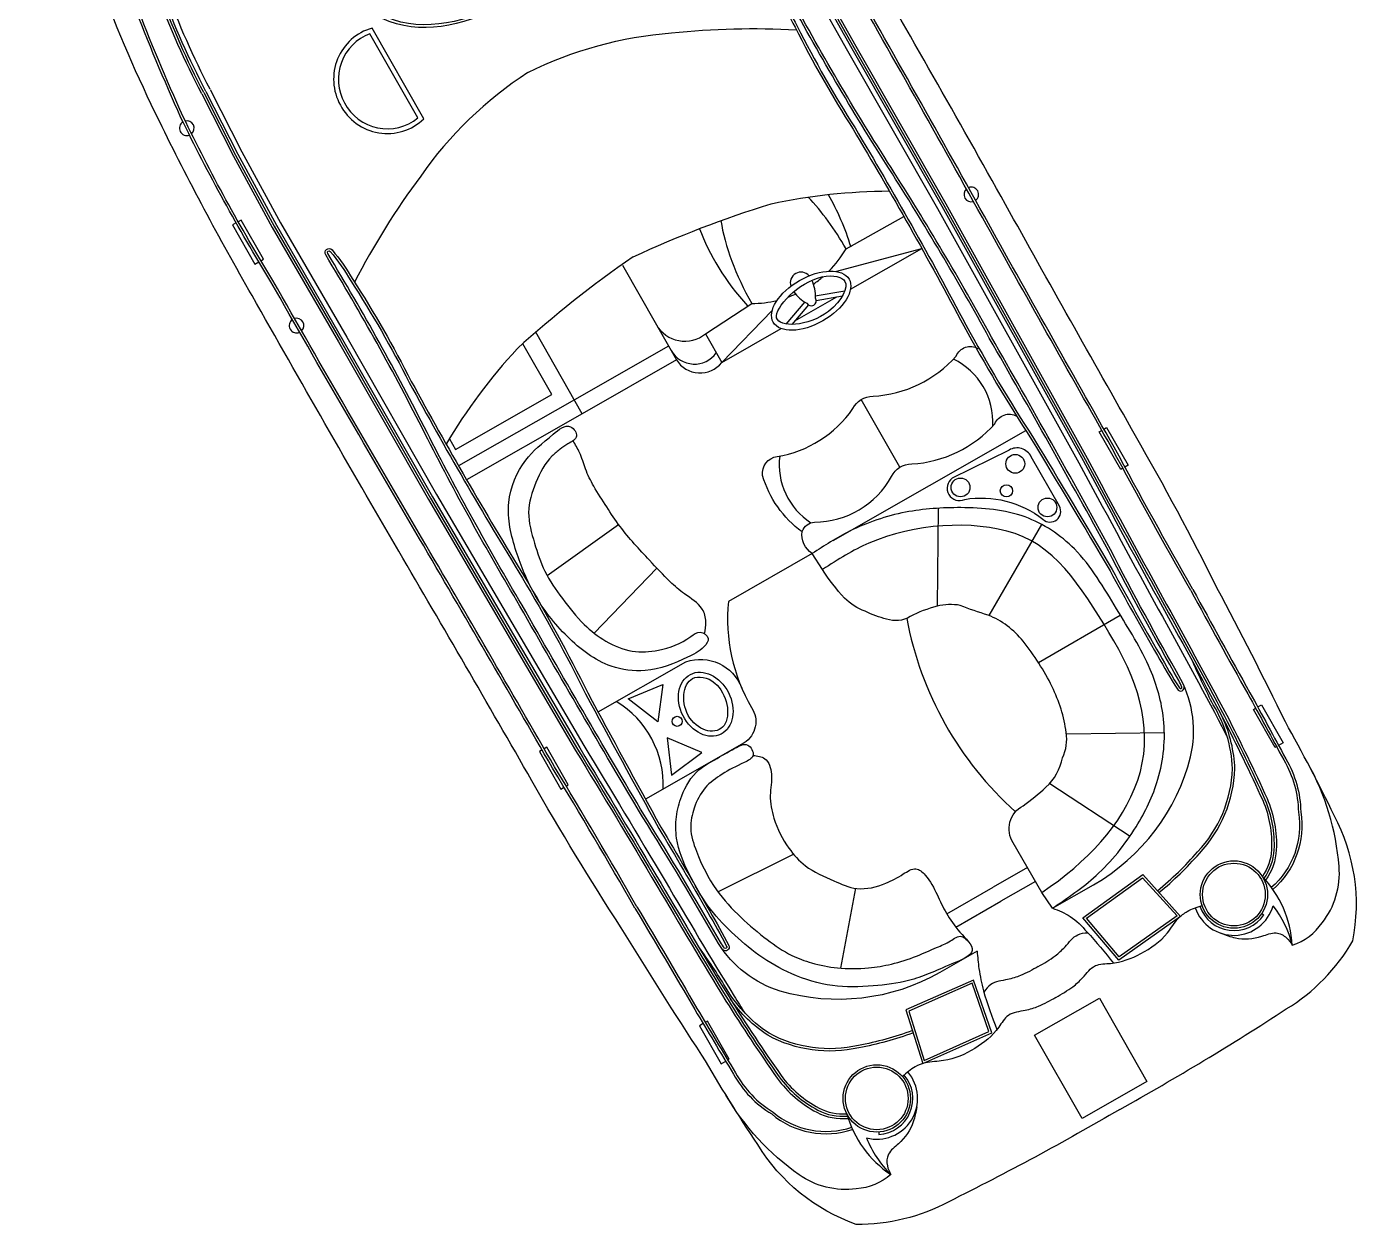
# Model space of a CAD drawing. Header units: metres. Extents: x 287290 to 291869, y 1996410 to 1999955.
# Drawn here: x 288300.6 to 288343.6, y 1997072.85 to 1997111.58 of the extents above; entities that cross this region are included whole.
import ezdxf

# ---------------------------------------------------------------- set-up
doc = ezdxf.new("R2010")
doc.units = ezdxf.units.M
doc.header["$MEASUREMENT"] = 0

msp = doc.modelspace()

# ---------------------------------------------------------------- linework, layer by layer
at = {"color": 32, "true_color": 0xcd6928}
for p, q in [((288326.754, 1997103.669), (288329.542, 1997104.412)), ((288327.236, 1997103.096), (288329.542, 1997104.412)), ((288326.097, 1997102.879), (288327.053, 1997103.045)), ((288325.763, 1997102.689), (288325.149, 1997101.967)), ((288325.879, 1997102.589), (288325.338, 1997101.953)), ((288325.436, 1997102.068), (288326.797, 1997102.845)), ((288326.123, 1997102.728), (288326.977, 1997102.876)), ((288323.075, 1997100.72), (288324.706, 1997102.4)), ((288322.545, 1997101.648), (288323.075, 1997100.72)), ((288323.075, 1997100.72), (288324.997, 1997101.817)), ((288318.308, 1997099.515), (288314.566, 1997097.378)), ((288328.832, 1997097.333), (288327.582, 1997099.524)), ((288318.563, 1997099.067), (288314.823, 1997096.932)), ((288326.673, 1997094.971), (288332.903, 1997098.528)), ((288330.047, 1997092.842), (288330.084, 1997096.01)), ((288317.425, 1997093.838), (288319.737, 1997095.489)), ((288331.717, 1997092.545), (288333.421, 1997095.486)), ((288318.946, 1997091.976), (288320.975, 1997094.075)), ((288333.315, 1997091.022), (288335.963, 1997092.558)), ((288334.221, 1997088.715), (288337.386, 1997088.755)), ((288333.68, 1997087.114), (288336.279, 1997085.412)), ((288322.95, 1997083.609), (288325.395, 1997084.825)), ((288332.965, 1997084.392), (288331.846, 1997083.753)), ((288326.925, 1997081.138), (288327.405, 1997083.721)), ((288330.348, 1997082.898), (288331.846, 1997083.753)), ((288333.224, 1997083.943), (288332.104, 1997083.303)), ((288330.639, 1997082.467), (288332.104, 1997083.303)), ((288340.538, 1997082.911), (288340.602, 1997082.868)), ((288328.154, 1997075.84), (288328.159, 1997075.763))]:
    msp.add_line(p, q, dxfattribs=at)
for points in [[(288335.946, 1997076.573, -0.01736), (288330.415, 1997073.588, -0.12634), (288327.422, 1997072.855, -0.172899), (288324.238, 1997075.434, -0.013884), (288322.436, 1997078.329, -0.008973), (288319.827, 1997082.441, -0.01509), (288316.935, 1997087.199, 0.002245), (288312.628, 1997094.625, -0.003342), (288307.887, 1997102.891, -0.016984), (288304.89, 1997108.523, -0.024546), (288302.979, 1997112.943, -0.067942), (288301.201, 1997118.858, -0.033948), (288300.719, 1997123.101, -0.022001), (288300.601, 1997127.065, -0.042872), (288301.106, 1997130.925, -0.059514), (288301.836, 1997133.054, -0.046364), (288302.391, 1997134.021, -0.104882), (288302.873, 1997134.498, -0.104882)], [(288335.946, 1997076.573, 0.01736), (288341.329, 1997079.819, 0.12634), (288343.481, 1997082.024, 0.172899), (288342.878, 1997086.077, 0.013884), (288341.301, 1997089.101, 0.008973), (288339.086, 1997093.437, 0.01509), (288336.458, 1997098.347, -0.002245), (288332.252, 1997105.83, 0.003342), (288327.544, 1997114.114, 0.016984), (288324.217, 1997119.558, 0.024546), (288321.381, 1997123.451, 0.067942), (288317.191, 1997127.988, 0.033948), (288313.782, 1997130.56, 0.022001), (288310.428, 1997132.676, 0.042872), (288306.848, 1997134.204, 0.059514), (288304.643, 1997134.657, 0.046364), (288303.529, 1997134.67, 0.104882), (288302.873, 1997134.498, 0.104882)], [(288338.309, 1997093.386, -0.006425), (288335.766, 1997097.981, -0.002217), (288331.568, 1997105.449, 0.003368), (288326.855, 1997113.816, 0.024633), (288323.763, 1997119.015, 0.015037), (288321.365, 1997122.219, 0.025439), (288319.946, 1997123.941, 0.013843), (288316.778, 1997127.337, 0.040266), (288313.338, 1997130.001, 0.016729), (288309.803, 1997132.014, 0.029739), (288305.92, 1997133.467, -0.01525), (288304.022, 1997133.91, 0.132389), (288303.666, 1997133.926, 0.028442), (288303.527, 1997133.895, 0.028442)], [(288320.266, 1997083.084, 0.006425), (288317.602, 1997087.61, 0.002217), (288313.303, 1997095.021, -0.003368), (288308.494, 1997103.332, -0.024633), (288305.588, 1997108.638, -0.015037), (288304.048, 1997112.331, -0.025439), (288303.287, 1997114.429, -0.013843), (288301.972, 1997118.883, -0.040266), (288301.426, 1997123.2, -0.016729), (288301.489, 1997127.267, -0.029739), (288302.211, 1997131.35, 0.01525), (288302.795, 1997133.21, -0.132389), (288302.962, 1997133.523, -0.028442), (288303.06, 1997133.628, -0.028442)], [(288320.332, 1997083.122, 0.006424), (288317.668, 1997087.649, 0.002217), (288313.37, 1997095.06, -0.003368), (288308.56, 1997103.371, -0.024633), (288305.658, 1997108.67, -0.015038), (288304.119, 1997112.36, -0.025461), (288303.36, 1997114.452, -0.013839), (288302.046, 1997118.901, -0.040238), (288301.503, 1997123.202, -0.016715), (288301.566, 1997127.26, -0.029693), (288302.285, 1997131.328, 0.015234), (288302.869, 1997133.191, -0.134036), (288303.02, 1997133.473, -0.024879), (288303.099, 1997133.559, -0.024879)], [(288338.242, 1997093.348, -0.006424), (288335.699, 1997097.944, -0.002217), (288331.501, 1997105.412, 0.003368), (288326.788, 1997113.779, 0.024633), (288323.7, 1997118.972, 0.015038), (288321.304, 1997122.172, 0.025461), (288319.889, 1997123.889, 0.013839), (288316.725, 1997127.282, 0.040238), (288313.297, 1997129.936, 0.016715), (288309.77, 1997131.945, 0.029693), (288305.901, 1997133.393, -0.015234), (288304, 1997133.836, 0.134036), (288303.681, 1997133.85, 0.024879), (288303.566, 1997133.826, 0.024879)], [(288306.258, 1997109.413, -0.031596), (288304.828, 1997112.646, -0.004928), (288304.06, 1997114.87, -0.02844), (288303.043, 1997118.84, -0.042875), (288302.587, 1997122.938, -0.035347), (288302.57, 1997127.054, -0.024093), (288303.014, 1997130.852, -0.079837), (288303.511, 1997132.839)], [(288306.326, 1997109.448, -0.031592), (288304.9, 1997112.672, -0.004926), (288304.133, 1997114.894, -0.028436), (288303.118, 1997118.855, -0.042895), (288302.664, 1997122.942, -0.035363), (288302.647, 1997127.049, -0.024111), (288303.09, 1997130.843, -0.077658), (288303.559, 1997132.755, -0.077658)], [(288306.394, 1997109.484, -0.031588), (288304.972, 1997112.698, -0.004924), (288304.205, 1997114.918, -0.028433), (288303.194, 1997118.87, -0.042917), (288302.74, 1997122.946, -0.035379), (288302.723, 1997127.044, -0.02413), (288303.166, 1997130.833, -0.075408), (288303.607, 1997132.67, -0.075408)], [(288306.53, 1997109.555, -0.031581), (288305.117, 1997112.75, -0.00492), (288304.351, 1997114.965, -0.028426), (288303.344, 1997118.9, -0.042959), (288302.894, 1997122.954, -0.035411), (288302.876, 1997127.034, -0.028829), (288303.246, 1997130.214, -0.092336), (288303.964, 1997132.044, -0.080328)], [(288322.496, 1997118.668), (288323.71, 1997116.758), (288325.053, 1997114.515), (288327.146, 1997110.795), (288330.055, 1997105.701), (288334.624, 1997097.481, 0.002601), (288337.06, 1997092.988, -0.00441), (288339.131, 1997089.177, -0.002867), (288339.429, 1997088.593, -0.002867)], [(288322.626, 1997118.75), (288323.841, 1997116.839), (288325.186, 1997114.592), (288327.28, 1997110.87), (288330.188, 1997105.776), (288334.758, 1997097.555, 0.002601), (288337.194, 1997093.063, -0.00441), (288339.266, 1997089.248, -0.012997), (288340.567, 1997086.566, -0.113276), (288340.852, 1997084.969, -0.142458), (288340.555, 1997084.105, -0.142458)], [(288322.69, 1997118.791), (288323.906, 1997116.879), (288325.252, 1997114.63), (288327.347, 1997110.908), (288330.255, 1997105.814), (288334.826, 1997097.591, 0.002601), (288337.262, 1997093.1, -0.004411), (288339.334, 1997089.284, -0.013003), (288340.637, 1997086.597, -0.113337), (288340.929, 1997084.965, -0.144821), (288340.608, 1997084.048, -0.138987)], [(288322.755, 1997118.833), (288323.972, 1997116.919), (288325.319, 1997114.669), (288327.413, 1997110.946), (288330.322, 1997105.852), (288334.893, 1997097.628, 0.002601), (288337.329, 1997093.137, -0.004411), (288339.402, 1997089.319, -0.013009), (288340.707, 1997086.628, -0.113396), (288341.006, 1997084.962, -0.146005), (288340.661, 1997083.988, -1.595219)], [(288333.774, 1997083.08), (288335.099, 1997083.836, 0.202722), (288338.236, 1997087.974, 0.178768), (288337.922, 1997090.477, -0.010028), (288335.643, 1997094.673, 0.005356), (288331.794, 1997101.546, 0.016605), (288328.548, 1997107.031, -0.018921), (288325.201, 1997112.732, 0.925873), (288324.96, 1997112.638, 0.041202), (288325.445, 1997111.562, 0.024461), (288327.319, 1997108.267, -0.012888), (288330.903, 1997101.904, 0.019359), (288333.093, 1997098.234, -0.002375), (288335.631, 1997093.99, 0.006386), (288337.169, 1997091.245, 0.013656), (288337.808, 1997090.157, 0.862706), (288338.029, 1997090.252, -0.648089)], [(288337.955, 1997090.228, 0.016488), (288337.854, 1997090.44, -0.010023), (288335.576, 1997094.637, 0.005356), (288331.727, 1997101.509, 0.016607), (288328.484, 1997106.989, -0.018921), (288325.134, 1997112.695, -0.01143), (288325.132, 1997112.699, 0.913283), (288325.033, 1997112.662, 0.041174), (288325.513, 1997111.598, 0.024478), (288327.384, 1997108.308, -0.012889), (288330.97, 1997101.941, 0.019362), (288333.158, 1997098.275, -0.002377), (288335.698, 1997094.028, 0.006391), (288337.236, 1997091.282, 0.013664), (288337.873, 1997090.198, -0.000701), (288337.873, 1997090.197, 0.819976), (288337.955, 1997090.228, 0.819976)], [(288313.443, 1997108.602), (288311.768, 1997111.535, 0.483063), (288310.742, 1997109.046, 0.50024), (288313.443, 1997108.602, 0.418424)], [(288316.804, 1997110.099, -0.096403), (288321.449, 1997111.379, -0.040538), (288325.488, 1997111.477, -1.92312)], [(288316.804, 1997110.099, 0.096403), (288313.34, 1997106.749, 0.040538), (288311.202, 1997103.32, 1.92312)], [(288306.258, 1997109.413), (288307.287, 1997107.393), (288308.54, 1997105.089), (288310.682, 1997101.393), (288313.59, 1997096.298), (288318.349, 1997088.182, -0.002601), (288320.979, 1997083.801, 0.004411), (288323.212, 1997080.075, 0.013009), (288324.867, 1997077.584, 0.113396), (288326.15, 1997076.48, 0.146005), (288327.163, 1997076.281, 1.595219)], [(288306.326, 1997109.448), (288307.355, 1997107.428), (288308.607, 1997105.126), (288310.748, 1997101.431), (288313.657, 1997096.337), (288318.415, 1997088.221, -0.002601), (288321.045, 1997083.84, 0.004411), (288323.278, 1997080.116, 0.013003), (288324.929, 1997077.628, 0.113337), (288326.186, 1997076.548, 0.144821), (288327.139, 1997076.358, 0.138987)], [(288306.394, 1997109.483), (288307.423, 1997107.464), (288308.674, 1997105.164), (288310.815, 1997101.469), (288313.723, 1997096.375), (288318.481, 1997088.261, -0.002601), (288321.111, 1997083.879, 0.00441), (288323.343, 1997080.156, 0.012997), (288324.991, 1997077.673, 0.113276), (288326.222, 1997076.616, 0.142458), (288327.117, 1997076.433, 0.142458)], [(288306.531, 1997109.552), (288307.559, 1997107.536), (288308.808, 1997105.239), (288310.948, 1997101.546), (288313.856, 1997096.452), (288318.613, 1997088.339, -0.002601), (288321.243, 1997083.958, 0.00441), (288323.473, 1997080.237, 0.002867), (288323.825, 1997079.683, 0.002867)], [(288320.208, 1997104.137, -0.033687), (288324.674, 1997105.856, -0.051879), (288328.492, 1997106.268, -1.92312)], [(288331.331, 1997081.685), (288330.122, 1997080.994, -0.202722), (288324.964, 1997080.396, -0.178768), (288322.968, 1997081.939, 0.010028), (288320.513, 1997086.034, -0.005356), (288316.55, 1997092.843, -0.016605), (288313.477, 1997098.425, 0.018921), (288310.268, 1997104.206, -0.925873), (288310.472, 1997104.366, -0.041202), (288311.151, 1997103.401, -0.024461), (288313.036, 1997100.112, 0.012888), (288316.695, 1997093.792, -0.019359), (288318.742, 1997090.04, 0.002375), (288321.107, 1997085.698, -0.006386), (288322.69, 1997082.977, -0.013656), (288323.302, 1997081.874, -0.862706), (288323.107, 1997081.733, 0.648089)], [(288323.165, 1997081.783, -0.016488), (288323.034, 1997081.978, 0.010023), (288320.578, 1997086.074, -0.005356), (288316.617, 1997092.881, -0.016607), (288313.545, 1997098.46, 0.018921), (288310.334, 1997104.245, 0.01143), (288310.332, 1997104.248, -0.913283), (288310.414, 1997104.315, -0.041174), (288311.086, 1997103.361, -0.024478), (288312.969, 1997100.077, 0.012889), (288316.629, 1997093.752, -0.019362), (288318.674, 1997090.005, 0.002377), (288321.04, 1997085.659, -0.006391), (288322.623, 1997082.939, -0.013664), (288323.233, 1997081.839, 0.000701), (288323.234, 1997081.839, -0.819976), (288323.165, 1997081.783, -0.819976)], [(288320.208, 1997104.137, 0.033687), (288316.457, 1997101.164, 0.051879), (288314.162, 1997098.086, 1.92312)], [(288319.861, 1997103.871), (288320.961, 1997101.945, 0.462925), (288322.545, 1997101.648), (288324.045, 1997102.63)], [(288320.961, 1997101.945), (288321.438, 1997101.109, 0.545737), (288322.897, 1997101.032, 0.282905)], [(288325.675, 1997095.244, -0.164009), (288324.392, 1997097.068, -0.407559), (288324.867, 1997097.684, 0.20466), (288327.313, 1997099.23, -0.28657), (288327.966, 1997099.631, 0.198759), (288330.658, 1997100.932, -0.45148), (288331.362, 1997101.176, -1.463971)], [(288321.438, 1997101.109), (288321.61, 1997100.807, 0.516839), (288323.075, 1997100.72, 0.282905)], [(288325.998, 1997094.545, -0.291269), (288325.677, 1997095.26, -0.299867), (288326.078, 1997095.563, 0.273478), (288328.564, 1997097.039, -0.28657), (288329.217, 1997097.441, 0.198759), (288331.908, 1997098.741, -0.45148), (288332.613, 1997098.986, -1.463971)], [(288325.998, 1997094.545), (288323.292, 1997093, 0.158322), (288324.041, 1997089.563, -0.417676), (288323.801, 1997088.424), (288320.61, 1997086.602)], [(288333.774, 1997083.08), (288333.43, 1997083.588), (288332.503, 1997085.191, -0.448043), (288332.819, 1997086.387, 0.025561), (288333.559, 1997086.99, 0.15676), (288334.097, 1997087.945, 0.144288), (288334.216, 1997088.756, 0.079427), (288333.756, 1997090.241, 0.054179), (288332.819, 1997091.711, 0.127294), (288331.691, 1997092.555, -0.025195), (288330.786, 1997092.867, 0.112656), (288330.039, 1997092.84, 0.061652), (288329.167, 1997092.505, -0.222278), (288328.404, 1997092.425, -0.049109), (288327.712, 1997092.677, -0.09997), (288327.047, 1997093.103, -0.045992), (288326.332, 1997094.03), (288325.998, 1997094.545)], [(288338.241, 1997093.35, 0.002941), (288340.086, 1997090.007, -0.002014), (288341.247, 1997087.87, -0.130992), (288341.72, 1997086.184, -0.261832), (288340.845, 1997083.742, -0.261832)], [(288338.309, 1997093.386, 0.002942), (288340.153, 1997090.045, -0.002013), (288341.314, 1997087.908, -0.130442), (288341.796, 1997086.191, -0.261246), (288340.895, 1997083.685, -0.209197)], [(288319.075, 1997089.423), (288321.912, 1997091.044, -0.406088), (288323.72, 1997090.202)], [(288337.162, 1997083.643, 0.043334), (288338.462, 1997084.902, 0.18333), (288339.591, 1997087.591, 0.123985), (288338.97, 1997089.65, -0.015377), (288338.314, 1997091.021)], [(288337.213, 1997083.586, 0.043195), (288338.518, 1997084.85, 0.183415), (288339.668, 1997087.591, 0.094511), (288339.279, 1997089.224)], [(288341.524, 1997081.882, 0.164393), (288342.49, 1997082.605, 0.188684), (288343.037, 1997084.431, 0.10758), (288342.022, 1997087.777)], [(288320.266, 1997083.084, -0.002942), (288322.206, 1997079.798, 0.002013), (288323.456, 1997077.712, 0.130442), (288324.689, 1997076.424, 0.261246), (288327.306, 1997075.926, 0.209197)], [(288320.332, 1997083.124, -0.002941), (288322.273, 1997079.837, 0.002014), (288323.523, 1997077.751, 0.130992), (288324.734, 1997076.486, 0.261832), (288327.282, 1997075.999, 0.261832)], [(288329.24, 1997079.12, -0.043334), (288327.495, 1997078.64, -0.18333), (288324.605, 1997079.034, -0.123985), (288323.147, 1997080.615, 0.015377), (288322.3, 1997081.878)], [(288329.263, 1997079.047, -0.043195), (288327.511, 1997078.565, -0.183415), (288324.566, 1997078.968, -0.094511), (288323.357, 1997080.133)], [(288328.539, 1997074.468, -0.164393), (288327.425, 1997074.004, -0.188684), (288325.574, 1997074.461, -0.10758), (288323.209, 1997077.035)]]:
    msp.add_lwpolyline(points, format="xyb", dxfattribs=at)
for points in [[(288313.248, 1997108.634), (288311.697, 1997111.35, 0.460147), (288310.878, 1997109.118, 0.47706)], [(288330.529, 1997096.982, 0.917705), (288330.931, 1997096.297, -0.209704), (288333.46, 1997095.652, 0.850912), (288333.993, 1997096.075), (288333.08, 1997097.675, 0.435659), (288332.365, 1997097.891)]]:
    msp.add_lwpolyline(points, format="xyb", close=True, dxfattribs=at)
for points in [[(288307.372, 1997105.237), (288307.256, 1997105.171), (288307.982, 1997103.901), (288308.106, 1997103.972)], [(288308.173, 1997104.01), (288308.261, 1997104.06), (288307.535, 1997105.33), (288307.438, 1997105.275)], [(288327.093, 1997104.4), (288328.966, 1997105.438)], [(288321.61, 1997100.807), (288318.563, 1997099.067), (288317.06, 1997101.7)], [(288314.266, 1997098.257), (288314.464, 1997097.91), (288317.577, 1997099.688), (288316.64, 1997101.329)], [(288321.355, 1997101.255), (288318.308, 1997099.515)], [(288336.043, 1997097.304), (288335.976, 1997097.266), (288335.282, 1997098.48), (288335.367, 1997098.529)], [(288335.433, 1997098.567), (288335.52, 1997098.616), (288336.213, 1997097.401), (288336.11, 1997097.342)], [(288340.405, 1997089.584), (288340.525, 1997089.653), (288341.226, 1997088.424), (288341.08, 1997088.341)], [(288341.014, 1997088.303), (288340.968, 1997088.277), (288340.267, 1997089.506), (288340.338, 1997089.546)], [(288317.266, 1997088.194), (288317.18, 1997088.144), (288317.874, 1997086.93), (288317.977, 1997086.989)], [(288318.043, 1997087.027), (288318.111, 1997087.065), (288317.417, 1997088.28), (288317.333, 1997088.232)], [(288322.475, 1997079.347), (288322.355, 1997079.278), (288323.056, 1997078.05), (288323.202, 1997078.133)], [(288323.269, 1997078.171), (288323.314, 1997078.197), (288322.613, 1997079.426), (288322.541, 1997079.385)]]:
    msp.add_lwpolyline(points, dxfattribs=at)
for points in [[(288321.01, 1997089.106), (288320.044, 1997089.848), (288321.17, 1997090.314)], [(288321.305, 1997088.59), (288321.453, 1997087.38), (288322.426, 1997088.113)], [(288335.916, 1997081.399), (288334.751, 1997082.771), (288336.688, 1997084.167), (288337.911, 1997082.815)], [(288335.929, 1997081.502), (288334.864, 1997082.757), (288336.677, 1997084.064), (288337.797, 1997082.827)], [(288331.805, 1997079.052), (288331.216, 1997080.752), (288329.03, 1997079.794), (288329.572, 1997078.053)], [(288331.71, 1997079.093), (288331.171, 1997080.649), (288329.124, 1997079.751), (288329.619, 1997078.158)], [(288334.724, 1997076.277), (288333.187, 1997078.97), (288335.285, 1997080.168), (288336.822, 1997077.475)]]:
    msp.add_lwpolyline(points, close=True, dxfattribs=at)
for centre, radius in [((288332.566, 1997097.445), 0.304), ((288330.796, 1997096.683), 0.304), ((288332.279, 1997096.571), 0.197), ((288333.606, 1997096.037), 0.304), ((288321.634, 1997089.12), 0.163), ((288339.635, 1997083.52), 1.09), ((288339.635, 1997083.52), 1.013), ((288328.088, 1997076.928), 1.09), ((288328.088, 1997076.928), 1.013)]:
    msp.add_circle(centre, radius, dxfattribs=at)
for centre, radius, start, end in [((288305.777, 1997108.298), 0.237, 310.1101, 102.3858), ((288305.777, 1997108.298), 0.237, 121.0446, 291.4512), ((288331.144, 1997106.155), 0.237, 305.8204, 112.3229), ((288331.144, 1997106.155), 0.237, 130.9471, 287.1962), ((288324.024, 1997106.178), 3.548, 315.1593, 329.9151), ((288325.637, 1997103.299), 0.347, 40.5274, 198.8729), ((288324.869, 1997102.844), 1.241, 33.3403, 33.6096), ((288324.869, 1997102.844), 1.241, 358.1297, 25.7698), ((288324.024, 1997106.178), 3.548, 304.6276, 310.9669), ((288324.024, 1997106.178), 3.548, 289.6742, 293.9141), ((288326.417, 1997103.728), 1.241, 205.8405, 206.1098), ((288326.417, 1997103.728), 1.241, 215.3276, 241.3205), ((288324.024, 1997106.178), 3.548, 270.3501, 283.7011), ((288325.966, 1997102.721), 0.166, 209.7251, 29.7251), ((288309.326, 1997101.917), 0.237, 124.7552, 294.8543), ((288309.326, 1997101.917), 0.237, 313.5145, 106.095), ((288329.598, 1997098.806), 2.243, 356.3495, 64.497), ((288327.175, 1997097.422), 2.243, 172.9251, 237.1293), ((288340.03, 1997094.507), 11.166, 190.6246, 228.0972), ((288318.058, 1997087.079), 3.124, 357.1936, 59.0811), ((288338.013, 1997081.674), 3.517, 3.3938, 43.7294), ((288339.635, 1997083.52), 1.32, 199.0509, 343.9525), ((288338.117, 1997081.009), 3.517, 14.3672, 37.5997), ((288339.635, 1997083.52), 1.167, 199.0509, 326.0008), ((288328.088, 1997076.928), 1.32, 255.4977, 40.3993), ((288328.088, 1997076.928), 1.167, 273.4494, 40.3993), ((288330.503, 1997077.386), 3.517, 195.7208, 236.0564), ((288331.022, 1997076.958), 3.517, 201.8505, 225.083)]:
    msp.add_arc(centre, radius, start, end, dxfattribs=at)
for start_param, end_param in [(4.712389, 5.232342), (0.830012, 1.576846)]:
    msp.add_ellipse((288325.563, 1997103.526), major_axis=(-2.054, 3.598), ratio=0.425319, start_param=start_param, end_param=end_param, dxfattribs=at)
for centre, major_axis, ratio in [((288325.966, 1997102.721), (1.225, 0.699), 0.533092), ((288322.557, 1997089.672), (-0.495, 0.966), 0.758117)]:
    msp.add_ellipse(centre, major_axis=major_axis, ratio=ratio, dxfattribs=at)
for points, knots in [([(288315.662, 1997112.099), (288314.468, 1997111.544), (288313.034, 1997111.27), (288310.725, 1997112.67), (288309.897, 1997113.8), (288307.848, 1997117.164), (288306.955, 1997119.552), (288305.042, 1997123.721), (288304.301, 1997125.538), (288303.549, 1997127.434)], [0, 0, 0, 0, 0.0462196, 0.0462196, 0.0924392, 0.0924392, 0.1947325, 0.1947325, 0.2709084, 0.2709084, 0.2709084, 0.2709084]), ([(288315.629, 1997112.169), (288314.4, 1997111.598), (288312.94, 1997111.369), (288310.627, 1997112.873), (288309.817, 1997114.052), (288307.802, 1997117.457), (288306.892, 1997119.846), (288305.044, 1997123.921), (288304.346, 1997125.634), (288303.635, 1997127.425)], [0, 0, 0, 0, 0.0480884, 0.0480884, 0.0961768, 0.0961768, 0.1985377, 0.1985377, 0.2704106, 0.2704106, 0.2704106, 0.2704106]), ([(288327.057, 1997103.345), (288326.978, 1997103.483), (288326.7, 1997103.574), (288325.559, 1997103.331), (288324.769, 1997102.481), (288324.927, 1997101.847), (288325.852, 1997101.864), (288326.985, 1997102.724), (288327.159, 1997103.166), (288327.057, 1997103.345)], [0, 0, 0, 0, 1.031451, 1.031451, 2.992455, 2.992455, 4.95346, 4.95346, 6.283185, 6.283185, 6.283185, 6.283185]), ([(288333.43, 1997083.588), (288334.884, 1997084.575), (288336.021, 1997085.754), (288337.032, 1997088.687), (288336.629, 1997090.251), (288334.88, 1997093.185), (288333.978, 1997094.729), (288331.152, 1997095.649), (288329.298, 1997095.507), (288327.319, 1997094.662), (288326.844, 1997094.361), (288326.332, 1997094.03)], [0, 0, 0, 0, 0.0684102, 0.0684102, 0.1368204, 0.1368204, 0.2052306, 0.2052306, 0.2736407, 0.2736407, 0.2974604, 0.2974604, 0.2974604, 0.2974604]), ([(288322.132, 1997090.502), (288321.811, 1997090.337), (288321.729, 1997089.683), (288322.365, 1997088.765), (288322.912, 1997088.675), (288323.386, 1997089.293), (288323.253, 1997090.026), (288322.608, 1997090.559), (288322.326, 1997090.601), (288322.132, 1997090.502)], [0, 0, 0, 0, 1.743273, 1.743273, 3.486547, 3.486547, 5.22982, 5.22982, 6.283185, 6.283185, 6.283185, 6.283185]), ([(288333.31, 1997081.19), (288333.496, 1997081.3), (288333.808, 1997081.484), (288334.215, 1997081.845), (288334.495, 1997082.244), (288334.798, 1997082.276), (288334.912, 1997082.283)], [0, 0, 0, 0, 0.00840925, 0.01405459, 0.02148076, 0.02583256, 0.02583256, 0.02583256, 0.02583256]), ([(288333.31, 1997081.19), (288333.12, 1997081.086), (288332.804, 1997080.911), (288332.286, 1997080.744), (288331.8, 1997080.705), (288331.619, 1997080.461), (288331.554, 1997080.366)], [0, 0, 0, 0, 0.00840925, 0.01405459, 0.02148076, 0.02583256, 0.02583256, 0.02583256, 0.02583256])]:
    msp.add_open_spline(points, degree=3, knots=knots, dxfattribs=at)
for points in [[(288326.511, 1997106.154), (288326.806, 1997105.648), (288327.061, 1997105.081), (288327.245, 1997104.457)], [(288322.352, 1997105.048), (288322.677, 1997104.217), (288323.177, 1997103.341), (288323.912, 1997102.554)]]:
    msp.add_open_spline(points, degree=3, dxfattribs=at)
for points in [[(288317.851, 1997097.923), (288318.098, 1997098.089), (288318.382, 1997098.345), (288318.189, 1997098.639), (288317.621, 1997098.402), (288316.735, 1997097.565), (288316.19, 1997096.195), (288316.431, 1997094.61), (288317.011, 1997093.256), (288318.085, 1997091.859), (288319.502, 1997090.903), (288320.599, 1997090.762), (288321.971, 1997091.192), (288322.501, 1997091.536), (288322.639, 1997091.802), (288322.378, 1997092), (288322.074, 1997091.863), (288321.03, 1997091.423), (288320.177, 1997091.392), (288319.327, 1997091.717), (288318.628, 1997092.252), (288317.92, 1997093.093), (288317.354, 1997093.975), (288317.021, 1997094.885), (288316.829, 1997095.875), (288317.066, 1997096.841), (288317.591, 1997097.701), (288317.851, 1997097.923)], [(288322.517, 1997091.953), (288322.564, 1997092.343), (288322.443, 1997092.748), (288321.87, 1997093.241), (288321.409, 1997093.634), (288320.74, 1997094.327), (288319.786, 1997095.423), (288319.355, 1997096.051), (288318.935, 1997096.723), (288318.67, 1997097.282), (288318.478, 1997097.81), (288318.266, 1997098.192)], [(288333.774, 1997083.08), (288335.177, 1997084.13), (288336.472, 1997085.71), (288337.179, 1997087.246), (288337.36, 1997089.193), (288336.931, 1997090.792), (288335.841, 1997092.758), (288334.476, 1997094.695), (288332.885, 1997095.728), (288330.807, 1997096.029), (288329.017, 1997095.88), (288327.203, 1997095.265), (288325.998, 1997094.545)], [(288324.087, 1997088.018), (288324.468, 1997087.913), (288324.684, 1997087.415), (288324.642, 1997086.723), (288324.763, 1997085.987), (288325.246, 1997085.019), (288325.779, 1997084.449), (288326.701, 1997083.962), (288327.439, 1997083.716), (288328.379, 1997083.884), (288328.944, 1997084.184), (288329.355, 1997084.35), (288329.652, 1997084.151), (288330.036, 1997083.518), (288330.775, 1997082.306), (288331.172, 1997081.714), (288330.515, 1997081.275), (288329.117, 1997080.738), (288327.972, 1997080.567), (288326.657, 1997080.576), (288325.338, 1997080.956), (288324.275, 1997081.564), (288323.393, 1997082.304), (288322.63, 1997083.157), (288322.018, 1997084.189), (288321.614, 1997085.34), (288321.611, 1997086.029), (288321.779, 1997086.707), (288322.337, 1997087.55), (288322.846, 1997087.879), (288323.497, 1997088.249), (288323.915, 1997088.35), (288324.087, 1997088.018), (288323.804, 1997087.791), (288323.087, 1997087.409), (288322.538, 1997086.967), (288322.186, 1997086.316), (288322.07, 1997085.669), (288322.256, 1997084.92), (288322.907, 1997083.668), (288323.698, 1997082.777), (288324.543, 1997082.062), (288325.341, 1997081.551), (288325.978, 1997081.312), (288326.813, 1997081.148), (288327.824, 1997081.15), (288328.56, 1997081.271), (288329.377, 1997081.531), (288330.024, 1997081.808), (288330.473, 1997082.022), (288330.822, 1997082.166), (288331.016, 1997082.038)], [(288333.881, 1997080.19), (288334.424, 1997080.539), (288334.745, 1997080.83), (288335.16, 1997081.22), (288335.649, 1997081.295), (288336.628, 1997081.61), (288337.484, 1997082.282), (288337.845, 1997082.753), (288338.126, 1997082.974), (288338.605, 1997083.163)], [(288333.774, 1997083.08), (288334.343, 1997082.809), (288334.883, 1997082.315), (288335.744, 1997081.306)], [(288339.214, 1997082.269), (288339.684, 1997082.12), (288340.54, 1997082.171), (288340.999, 1997082.277), (288341.34, 1997082.117), (288341.524, 1997081.882)], [(288331.331, 1997081.685), (288331.391, 1997081.124), (288331.541, 1997080.407), (288331.973, 1997079.153)], [(288333.881, 1997080.19), (288333.304, 1997079.9), (288332.891, 1997079.771), (288332.344, 1997079.612), (288332.031, 1997079.229), (288331.262, 1997078.546), (288330.248, 1997078.15), (288329.659, 1997078.078), (288329.326, 1997077.949), (288328.92, 1997077.633)], [(288329.38, 1997076.654), (288329.269, 1997076.173), (288328.791, 1997075.462), (288328.466, 1997075.121), (288328.43, 1997074.746), (288328.539, 1997074.468)]]:
    msp.add_spline(points, degree=3, dxfattribs=at)

doc.saveas('drawing.dxf')
